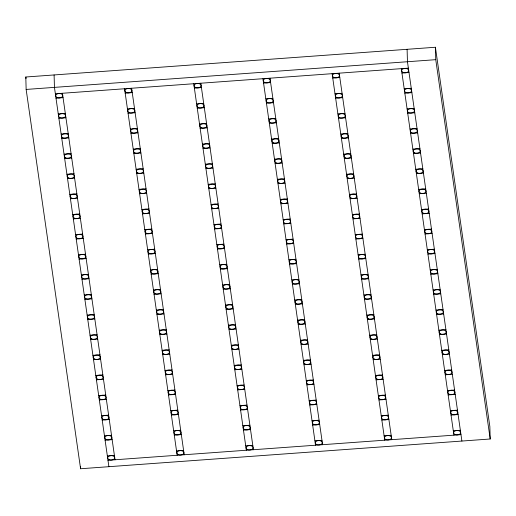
<?xml version="1.0" encoding="UTF-8"?>
<svg xmlns="http://www.w3.org/2000/svg" width="516" height="516" viewBox="0 0 516 516"><rect width="100%" height="100%" fill="white"/><g stroke="black" fill="none" stroke-linecap="round" stroke-linejoin="round"><path stroke-width="0.77" d="M25.8 77.007L435.407 47.253L489.852 426.564L490.2 438.993L80.593 468.747L26.148 89.436L25.8 77.007L26.026 78.6M26.148 89.436L435.756 59.675L490.2 438.993M55.367 93.783L408.375 68.138M55.992 98.169L63.055 97.653M125.182 93.138L132.244 92.628M194.377 88.113L201.434 87.604M263.566 83.089L270.623 82.573M332.755 78.064L339.812 77.548M401.945 73.033L409.001 72.524M58.25 113.901L65.313 113.385M127.446 108.876L134.502 108.36M196.635 103.845L203.691 103.335M265.824 98.82L272.88 98.311M335.013 93.796L342.069 93.28M404.202 88.765L411.258 88.255M58.882 118.287L65.938 117.771M128.071 113.256L135.127 112.746M197.26 108.231L204.323 107.721M266.45 103.206L273.512 102.69M335.645 98.182L342.701 97.666M404.834 93.151L411.891 92.641M61.14 134.018L68.196 133.502M130.329 128.994L137.385 128.478M199.518 123.963L206.581 123.453M268.713 118.938L275.77 118.428M337.903 113.913L344.959 113.397M407.092 108.889L414.148 108.373M61.772 138.404L68.828 137.888M130.961 133.373L138.017 132.864M200.15 128.349L207.206 127.839M269.339 123.324L276.395 122.808M338.528 118.299L345.591 117.783M407.717 113.268L414.78 112.759M64.029 154.136L71.085 153.62M133.218 149.111L140.275 148.595M202.407 144.08L209.464 143.571M271.597 139.056L278.653 138.546M340.786 134.031L347.849 133.515M409.981 129.006L417.038 128.49M64.655 158.522L71.718 158.006M133.85 153.491L140.907 152.981M203.04 148.466L210.096 147.957M272.229 143.442L279.285 142.926M341.418 138.417L348.474 137.901M410.607 133.386L417.663 132.876M66.919 174.253L73.975 173.744M136.108 169.229L143.164 168.713M205.297 164.198L212.353 163.688M274.486 159.173L281.543 158.664M343.675 154.149L350.732 153.633M412.865 149.124L419.921 148.608M67.544 178.639L74.601 178.123M136.734 173.615L143.79 173.099M205.923 168.584L212.985 168.074M275.118 163.559L282.175 163.05M344.307 158.535L351.364 158.019M413.497 153.504L420.553 152.994M69.802 194.371L76.858 193.861M138.991 189.346L146.054 188.83M208.187 184.322L215.243 183.806M277.376 179.291L284.432 178.781M346.565 174.266L353.621 173.75M415.754 169.242L422.81 168.726M70.434 198.757L77.49 198.241M139.623 193.732L146.679 193.216M208.812 188.701L215.869 188.192M278.001 183.677L285.058 183.167M347.191 178.652L354.253 178.136M416.386 173.621L423.442 173.112M72.692 214.488L79.748 213.979M141.881 209.464L148.937 208.948M211.07 204.439L218.126 203.923M280.259 199.408L287.322 198.899M349.455 194.384L356.511 193.874M418.644 189.359L425.7 188.843M73.324 218.874L80.38 218.358M142.513 213.85L149.569 213.334M211.702 208.819L218.758 208.309M280.891 203.794L287.947 203.285M350.08 198.77L357.137 198.254M419.269 193.745L426.332 193.229M75.581 234.606L82.637 234.096M144.77 229.581L151.827 229.065M213.959 224.557L221.016 224.041M283.149 219.526L290.205 219.016M352.338 214.501L359.394 213.992M421.527 209.477L428.59 208.961M76.207 238.992L83.263 238.476M145.396 233.967L152.459 233.451M214.591 228.936L221.648 228.427M283.781 223.912L290.837 223.402M352.97 218.887L360.026 218.371M422.159 213.863L429.215 213.347M78.464 254.723L85.527 254.214M147.66 249.699L154.716 249.183M216.849 244.674L223.905 244.158M286.038 239.643L293.094 239.134M355.227 234.619L362.284 234.109M424.416 229.594L431.473 229.078M79.096 259.109L86.153 258.6M148.286 254.085L155.342 253.569M217.475 249.054L224.531 248.544M286.664 244.029L293.727 243.52M355.859 239.005L362.916 238.489M425.049 233.98L432.105 233.464M81.354 274.841L88.41 274.331M150.543 269.816L157.599 269.307M219.732 264.792L226.795 264.276M288.928 259.761L295.984 259.251M358.117 254.736L365.173 254.227M427.306 249.712L434.362 249.196M81.986 279.227L89.042 278.717M151.175 274.202L158.231 273.686M220.364 269.178L227.421 268.662M289.553 264.147L296.61 263.637M358.743 259.122L365.799 258.606M427.932 254.098L434.994 253.582M84.243 294.959L91.3 294.449M153.433 289.934L160.489 289.424M222.622 284.909L229.678 284.393M291.811 279.878L298.867 279.369M361 274.854L368.063 274.344M430.196 269.829L437.252 269.313M84.869 299.345L91.932 298.835M154.065 294.32L161.121 293.804M223.254 289.295L230.31 288.779M292.443 284.264L299.499 283.755M361.632 279.24L368.688 278.73M430.821 274.215L437.878 273.699M87.133 315.076L94.189 314.567M156.322 310.051L163.379 309.542M225.511 305.027L232.568 304.511M294.7 300.002L301.757 299.486M363.89 294.971L370.946 294.462M433.079 289.947L440.135 289.431M87.759 319.462L94.815 318.952M156.948 314.438L164.004 313.921M226.137 309.413L233.2 308.897M295.333 304.382L302.389 303.872M364.522 299.357L371.578 298.848M433.711 294.333L440.767 293.817M90.016 335.194L97.073 334.684M159.205 330.169L166.268 329.66M228.401 325.145L235.457 324.629M297.59 320.12L304.646 319.604M366.779 315.089L373.836 314.579M435.968 310.064L443.025 309.555M90.648 339.58L97.705 339.07M159.837 334.555L166.894 334.039M229.027 329.531L236.083 329.014M298.216 324.5L305.272 323.99M367.405 319.475L374.468 318.965M436.601 314.45L443.657 313.934M92.906 355.311L99.962 354.802M162.095 350.287L169.151 349.777M231.284 345.262L238.34 344.746M300.473 340.238L307.536 339.722M369.669 335.207L376.725 334.697M438.858 330.182L445.914 329.672M93.538 359.697L100.594 359.188M162.727 354.673L169.783 354.157M231.916 349.648L238.972 349.132M301.105 344.617L308.162 344.108M370.295 339.593L377.351 339.083M439.484 334.568L446.54 334.052M95.795 375.435L102.852 374.919M164.985 370.404L172.041 369.895M234.174 365.38L241.23 364.864M303.363 360.355L310.419 359.839M372.552 355.324L379.608 354.815M441.741 350.3L448.804 349.79M96.421 379.815L103.477 379.305M165.61 374.79L172.673 374.281M234.806 369.766L241.862 369.25M303.995 364.735L311.051 364.225M373.184 359.71L380.24 359.2M442.373 354.685L449.43 354.17M98.679 395.553L105.741 395.037M167.874 390.522L174.93 390.012M237.063 385.497L244.12 384.988M306.252 380.473L313.309 379.957M375.442 375.442L382.498 374.932M444.631 370.417L451.687 369.908M99.311 399.932L106.367 399.423M168.5 394.908L175.556 394.398M237.689 389.883L244.745 389.367M306.878 384.859L313.941 384.343M376.074 379.828L383.13 379.318M445.263 374.803L452.319 374.287M101.568 415.67L108.624 415.154M170.757 410.639L177.814 410.13M239.946 405.615L247.009 405.105M309.142 400.59L316.198 400.074M378.331 395.559L385.387 395.05M447.52 390.535L454.577 390.025M102.2 420.05L109.257 419.54M171.389 415.025L178.446 414.516M240.579 410.001L247.635 409.485M309.768 404.976L316.824 404.46M378.957 399.945L386.013 399.436M448.146 394.921L455.209 394.411M104.458 435.788L111.514 435.272M173.647 430.757L180.703 430.247M242.836 425.732L249.892 425.223M312.025 420.708L319.082 420.192M381.214 415.683L388.277 415.167M450.41 410.652L457.466 410.143M105.083 440.167L112.146 439.658M174.279 435.143L181.335 434.633M243.468 430.118L250.524 429.602M312.657 425.094L319.714 424.578M381.846 420.063L388.903 419.553M451.036 415.038L458.092 414.529M107.347 455.905L114.404 455.389M176.536 450.874L183.593 450.365M245.726 445.85L252.782 445.34M314.915 440.825L321.971 440.309M384.104 435.801L391.16 435.285M453.293 430.77L460.349 430.26M107.973 460.285L460.982 434.646M461.904 441.051L407.453 61.733L407.105 49.304M401.313 68.647L453.925 435.156M339.186 73.162L391.792 439.671M332.123 73.678L384.736 440.18M269.991 78.193L322.603 444.695M262.934 78.703L315.547 445.211M200.801 83.218L253.414 449.72M193.745 83.727L246.351 450.236M131.612 88.242L184.218 454.751M124.556 88.758L177.162 455.26M62.423 93.267L115.029 459.775M108.895 466.696L54.444 87.378L54.096 74.949M435.407 47.253L435.756 59.675M80.528 466.419L80.593 468.747M402.886 72.317A3.541 2.206 -1.6 0 0 408.646 70.905A3.541 2.206 -1.6 0 0 403.944 68.538A3.541 2.206 -1.6 0 0 402.886 72.317M333.697 77.342A3.541 2.206 -1.6 0 0 339.457 75.929A3.541 2.206 -1.6 0 0 334.749 73.562A3.541 2.206 -1.6 0 0 333.697 77.342M264.508 82.373A3.541 2.206 -1.6 0 0 270.268 80.96A3.541 2.206 -1.6 0 0 265.559 78.587A3.541 2.206 -1.6 0 0 264.508 82.373M195.319 87.398A3.541 2.206 -1.6 0 0 201.079 85.985A3.541 2.206 -1.6 0 0 196.37 83.611A3.541 2.206 -1.6 0 0 195.319 87.398M126.123 92.422A3.541 2.206 -1.6 0 0 131.89 91.01A3.541 2.206 -1.6 0 0 127.181 88.642A3.541 2.206 -1.6 0 0 126.123 92.422M56.934 97.447A3.541 2.206 -1.6 0 0 62.7 96.041A3.541 2.206 -1.6 0 0 57.992 93.667A3.541 2.206 -1.6 0 0 56.934 97.447M405.776 92.435A3.541 2.206 -1.6 0 0 411.536 91.022A3.541 2.206 -1.6 0 0 406.827 88.655A3.541 2.206 -1.6 0 0 405.776 92.435M336.587 97.46A3.541 2.206 -1.6 0 0 342.347 96.053A3.541 2.206 -1.6 0 0 337.638 93.68A3.541 2.206 -1.6 0 0 336.587 97.46M267.391 102.491A3.541 2.206 -1.6 0 0 273.158 101.078A3.541 2.206 -1.6 0 0 268.449 98.704A3.541 2.206 -1.6 0 0 267.391 102.491M198.202 107.515A3.541 2.206 -1.6 0 0 203.968 106.103A3.541 2.206 -1.6 0 0 199.26 103.729A3.541 2.206 -1.6 0 0 198.202 107.515M129.013 112.54A3.541 2.206 -1.6 0 0 134.779 111.127A3.541 2.206 -1.6 0 0 130.071 108.76A3.541 2.206 -1.6 0 0 129.013 112.54M59.824 117.564A3.541 2.206 -1.6 0 0 65.584 116.158A3.541 2.206 -1.6 0 0 60.882 113.784A3.541 2.206 -1.6 0 0 59.824 117.564M408.659 112.553A3.541 2.206 -1.6 0 0 414.425 111.14A3.541 2.206 -1.6 0 0 409.717 108.773A3.541 2.206 -1.6 0 0 408.659 112.553M339.47 117.577A3.541 2.206 -1.6 0 0 345.236 116.171A3.541 2.206 -1.6 0 0 340.528 113.797A3.541 2.206 -1.6 0 0 339.47 117.577M270.281 122.608A3.541 2.206 -1.6 0 0 276.047 121.196A3.541 2.206 -1.6 0 0 271.339 118.822A3.541 2.206 -1.6 0 0 270.281 122.608M201.092 127.633A3.541 2.206 -1.6 0 0 206.851 126.22A3.541 2.206 -1.6 0 0 202.149 123.853A3.541 2.206 -1.6 0 0 201.092 127.633M131.903 132.657A3.541 2.206 -1.6 0 0 137.662 131.245A3.541 2.206 -1.6 0 0 132.954 128.877A3.541 2.206 -1.6 0 0 131.903 132.657M62.713 137.688A3.541 2.206 -1.6 0 0 68.473 136.276A3.541 2.206 -1.6 0 0 63.765 133.902A3.541 2.206 -1.6 0 0 62.713 137.688M411.549 132.67A3.541 2.206 -1.6 0 0 417.315 131.257A3.541 2.206 -1.6 0 0 412.607 128.89A3.541 2.206 -1.6 0 0 411.549 132.67M342.36 137.695A3.541 2.206 -1.6 0 0 348.119 136.288A3.541 2.206 -1.6 0 0 343.417 133.915A3.541 2.206 -1.6 0 0 342.36 137.695M273.17 142.726A3.541 2.206 -1.6 0 0 278.93 141.313A3.541 2.206 -1.6 0 0 274.222 138.939A3.541 2.206 -1.6 0 0 273.17 142.726M203.981 147.75A3.541 2.206 -1.6 0 0 209.741 146.338A3.541 2.206 -1.6 0 0 205.033 143.97A3.541 2.206 -1.6 0 0 203.981 147.75M134.792 152.775A3.541 2.206 -1.6 0 0 140.552 151.362A3.541 2.206 -1.6 0 0 135.843 148.995A3.541 2.206 -1.6 0 0 134.792 152.775M65.597 157.806A3.541 2.206 -1.6 0 0 71.363 156.393A3.541 2.206 -1.6 0 0 66.654 154.02A3.541 2.206 -1.6 0 0 65.597 157.806M414.438 152.788A3.541 2.206 -1.6 0 0 420.198 151.375A3.541 2.206 -1.6 0 0 415.49 149.008A3.541 2.206 -1.6 0 0 414.438 152.788M345.249 157.819A3.541 2.206 -1.6 0 0 351.009 156.406A3.541 2.206 -1.6 0 0 346.3 154.032A3.541 2.206 -1.6 0 0 345.249 157.819M276.06 162.843A3.541 2.206 -1.6 0 0 281.82 161.431A3.541 2.206 -1.6 0 0 277.111 159.057A3.541 2.206 -1.6 0 0 276.06 162.843M206.864 167.868A3.541 2.206 -1.6 0 0 212.631 166.455A3.541 2.206 -1.6 0 0 207.922 164.088A3.541 2.206 -1.6 0 0 206.864 167.868M137.675 172.892A3.541 2.206 -1.6 0 0 143.442 171.48A3.541 2.206 -1.6 0 0 138.733 169.113A3.541 2.206 -1.6 0 0 137.675 172.892M68.486 177.923A3.541 2.206 -1.6 0 0 74.252 176.511A3.541 2.206 -1.6 0 0 69.544 174.137A3.541 2.206 -1.6 0 0 68.486 177.923M417.328 172.905A3.541 2.206 -1.6 0 0 423.088 171.493A3.541 2.206 -1.6 0 0 418.379 169.125A3.541 2.206 -1.6 0 0 417.328 172.905M348.132 177.936A3.541 2.206 -1.6 0 0 353.899 176.524A3.541 2.206 -1.6 0 0 349.19 174.15A3.541 2.206 -1.6 0 0 348.132 177.936M278.943 182.961A3.541 2.206 -1.6 0 0 284.709 181.548A3.541 2.206 -1.6 0 0 280.001 179.175A3.541 2.206 -1.6 0 0 278.943 182.961M209.754 187.985A3.541 2.206 -1.6 0 0 215.52 186.573A3.541 2.206 -1.6 0 0 210.812 184.206A3.541 2.206 -1.6 0 0 209.754 187.985M140.565 193.01A3.541 2.206 -1.6 0 0 146.325 191.604A3.541 2.206 -1.6 0 0 141.623 189.23A3.541 2.206 -1.6 0 0 140.565 193.01M71.376 198.041A3.541 2.206 -1.6 0 0 77.136 196.628A3.541 2.206 -1.6 0 0 72.427 194.255A3.541 2.206 -1.6 0 0 71.376 198.041M420.211 193.023A3.541 2.206 -1.6 0 0 425.977 191.61A3.541 2.206 -1.6 0 0 421.269 189.243A3.541 2.206 -1.6 0 0 420.211 193.023M351.022 198.054A3.541 2.206 -1.6 0 0 356.788 196.641A3.541 2.206 -1.6 0 0 352.08 194.268A3.541 2.206 -1.6 0 0 351.022 198.054M281.833 203.078A3.541 2.206 -1.6 0 0 287.593 201.666A3.541 2.206 -1.6 0 0 282.891 199.292A3.541 2.206 -1.6 0 0 281.833 203.078M212.644 208.103A3.541 2.206 -1.6 0 0 218.403 206.69A3.541 2.206 -1.6 0 0 213.695 204.323A3.541 2.206 -1.6 0 0 212.644 208.103M143.454 213.127A3.541 2.206 -1.6 0 0 149.214 211.721A3.541 2.206 -1.6 0 0 144.506 209.348A3.541 2.206 -1.6 0 0 143.454 213.127M74.265 218.158A3.541 2.206 -1.6 0 0 80.025 216.746A3.541 2.206 -1.6 0 0 75.317 214.372A3.541 2.206 -1.6 0 0 74.265 218.158M423.101 213.14A3.541 2.206 -1.6 0 0 428.861 211.734A3.541 2.206 -1.6 0 0 424.158 209.361A3.541 2.206 -1.6 0 0 423.101 213.14M353.912 218.171A3.541 2.206 -1.6 0 0 359.671 216.759A3.541 2.206 -1.6 0 0 354.963 214.385A3.541 2.206 -1.6 0 0 353.912 218.171M284.722 223.196A3.541 2.206 -1.6 0 0 290.482 221.783A3.541 2.206 -1.6 0 0 285.774 219.41A3.541 2.206 -1.6 0 0 284.722 223.196M215.533 228.22A3.541 2.206 -1.6 0 0 221.293 226.808A3.541 2.206 -1.6 0 0 216.585 224.441A3.541 2.206 -1.6 0 0 215.533 228.22M146.338 233.245A3.541 2.206 -1.6 0 0 152.104 231.839A3.541 2.206 -1.6 0 0 147.395 229.465A3.541 2.206 -1.6 0 0 146.338 233.245M77.148 238.276A3.541 2.206 -1.6 0 0 82.915 236.863A3.541 2.206 -1.6 0 0 78.206 234.49A3.541 2.206 -1.6 0 0 77.148 238.276M425.99 233.258A3.541 2.206 -1.6 0 0 431.75 231.852A3.541 2.206 -1.6 0 0 427.042 229.478A3.541 2.206 -1.6 0 0 425.99 233.258M356.801 238.289A3.541 2.206 -1.6 0 0 362.561 236.876A3.541 2.206 -1.6 0 0 357.852 234.503A3.541 2.206 -1.6 0 0 356.801 238.289M287.606 243.313A3.541 2.206 -1.6 0 0 293.372 241.901A3.541 2.206 -1.6 0 0 288.663 239.534A3.541 2.206 -1.6 0 0 287.606 243.313M218.416 248.338A3.541 2.206 -1.6 0 0 224.183 246.925A3.541 2.206 -1.6 0 0 219.474 244.558A3.541 2.206 -1.6 0 0 218.416 248.338M149.227 253.369A3.541 2.206 -1.6 0 0 154.994 251.956A3.541 2.206 -1.6 0 0 150.285 249.583A3.541 2.206 -1.6 0 0 149.227 253.369M80.038 258.393A3.541 2.206 -1.6 0 0 85.798 256.981A3.541 2.206 -1.6 0 0 81.096 254.607A3.541 2.206 -1.6 0 0 80.038 258.393M428.873 253.375A3.541 2.206 -1.6 0 0 434.64 251.969A3.541 2.206 -1.6 0 0 429.931 249.596A3.541 2.206 -1.6 0 0 428.873 253.375M359.684 258.406A3.541 2.206 -1.6 0 0 365.451 256.994A3.541 2.206 -1.6 0 0 360.742 254.62A3.541 2.206 -1.6 0 0 359.684 258.406M290.495 263.431A3.541 2.206 -1.6 0 0 296.261 262.018A3.541 2.206 -1.6 0 0 291.553 259.651A3.541 2.206 -1.6 0 0 290.495 263.431M221.306 268.455A3.541 2.206 -1.6 0 0 227.066 267.043A3.541 2.206 -1.6 0 0 222.364 264.676A3.541 2.206 -1.6 0 0 221.306 268.455M152.117 273.486A3.541 2.206 -1.6 0 0 157.877 272.074A3.541 2.206 -1.6 0 0 153.168 269.7A3.541 2.206 -1.6 0 0 152.117 273.486M82.928 278.511A3.541 2.206 -1.6 0 0 88.688 277.098A3.541 2.206 -1.6 0 0 83.979 274.725A3.541 2.206 -1.6 0 0 82.928 278.511M431.763 273.499A3.541 2.206 -1.6 0 0 437.529 272.087A3.541 2.206 -1.6 0 0 432.821 269.713A3.541 2.206 -1.6 0 0 431.763 273.499M362.574 278.524A3.541 2.206 -1.6 0 0 368.334 277.111A3.541 2.206 -1.6 0 0 363.632 274.738A3.541 2.206 -1.6 0 0 362.574 278.524M293.385 283.548A3.541 2.206 -1.6 0 0 299.145 282.136A3.541 2.206 -1.6 0 0 294.436 279.769A3.541 2.206 -1.6 0 0 293.385 283.548M224.196 288.573A3.541 2.206 -1.6 0 0 229.955 287.16A3.541 2.206 -1.6 0 0 225.247 284.793A3.541 2.206 -1.6 0 0 224.196 288.573M155.006 293.604A3.541 2.206 -1.6 0 0 160.766 292.191A3.541 2.206 -1.6 0 0 156.058 289.818A3.541 2.206 -1.6 0 0 155.006 293.604M85.811 298.629A3.541 2.206 -1.6 0 0 91.577 297.216A3.541 2.206 -1.6 0 0 86.869 294.842A3.541 2.206 -1.6 0 0 85.811 298.629M434.653 293.617A3.541 2.206 -1.6 0 0 440.412 292.204A3.541 2.206 -1.6 0 0 435.704 289.831A3.541 2.206 -1.6 0 0 434.653 293.617M365.463 298.641A3.541 2.206 -1.6 0 0 371.223 297.229A3.541 2.206 -1.6 0 0 366.515 294.855A3.541 2.206 -1.6 0 0 365.463 298.641M296.274 303.666A3.541 2.206 -1.6 0 0 302.034 302.253A3.541 2.206 -1.6 0 0 297.326 299.886A3.541 2.206 -1.6 0 0 296.274 303.666M227.079 308.691A3.541 2.206 -1.6 0 0 232.845 307.284A3.541 2.206 -1.6 0 0 228.137 304.911A3.541 2.206 -1.6 0 0 227.079 308.691M157.89 313.722A3.541 2.206 -1.6 0 0 163.656 312.309A3.541 2.206 -1.6 0 0 158.947 309.935A3.541 2.206 -1.6 0 0 157.89 313.722M88.7 318.746A3.541 2.206 -1.6 0 0 94.467 317.334A3.541 2.206 -1.6 0 0 89.758 314.96A3.541 2.206 -1.6 0 0 88.7 318.746M437.542 313.734A3.541 2.206 -1.6 0 0 443.302 312.322A3.541 2.206 -1.6 0 0 438.594 309.948A3.541 2.206 -1.6 0 0 437.542 313.734M368.347 318.759A3.541 2.206 -1.6 0 0 374.113 317.346A3.541 2.206 -1.6 0 0 369.404 314.973A3.541 2.206 -1.6 0 0 368.347 318.759M299.157 323.784A3.541 2.206 -1.6 0 0 304.924 322.371A3.541 2.206 -1.6 0 0 300.215 320.004A3.541 2.206 -1.6 0 0 299.157 323.784M229.968 328.808A3.541 2.206 -1.6 0 0 235.735 327.402A3.541 2.206 -1.6 0 0 231.026 325.028A3.541 2.206 -1.6 0 0 229.968 328.808M160.779 333.839A3.541 2.206 -1.6 0 0 166.539 332.427A3.541 2.206 -1.6 0 0 161.837 330.053A3.541 2.206 -1.6 0 0 160.779 333.839M91.59 338.864A3.541 2.206 -1.6 0 0 97.35 337.451A3.541 2.206 -1.6 0 0 92.641 335.084A3.541 2.206 -1.6 0 0 91.59 338.864M440.425 333.852A3.541 2.206 -1.6 0 0 446.192 332.439A3.541 2.206 -1.6 0 0 441.483 330.066A3.541 2.206 -1.6 0 0 440.425 333.852M371.236 338.877A3.541 2.206 -1.6 0 0 377.002 337.464A3.541 2.206 -1.6 0 0 372.294 335.09A3.541 2.206 -1.6 0 0 371.236 338.877M302.047 343.901A3.541 2.206 -1.6 0 0 307.807 342.489A3.541 2.206 -1.6 0 0 303.105 340.121A3.541 2.206 -1.6 0 0 302.047 343.901M232.858 348.932A3.541 2.206 -1.6 0 0 238.618 347.52A3.541 2.206 -1.6 0 0 233.909 345.146A3.541 2.206 -1.6 0 0 232.858 348.932M163.669 353.957A3.541 2.206 -1.6 0 0 169.429 352.544A3.541 2.206 -1.6 0 0 164.72 350.171A3.541 2.206 -1.6 0 0 163.669 353.957M94.48 358.981A3.541 2.206 -1.6 0 0 100.239 357.569A3.541 2.206 -1.6 0 0 95.531 355.202A3.541 2.206 -1.6 0 0 94.48 358.981M443.315 353.97A3.541 2.206 -1.6 0 0 449.075 352.557A3.541 2.206 -1.6 0 0 444.373 350.183A3.541 2.206 -1.6 0 0 443.315 353.97M374.126 358.994A3.541 2.206 -1.6 0 0 379.886 357.582A3.541 2.206 -1.6 0 0 375.177 355.214A3.541 2.206 -1.6 0 0 374.126 358.994M304.937 364.019A3.541 2.206 -1.6 0 0 310.697 362.606A3.541 2.206 -1.6 0 0 305.988 360.239A3.541 2.206 -1.6 0 0 304.937 364.019M235.748 369.05A3.541 2.206 -1.6 0 0 241.507 367.637A3.541 2.206 -1.6 0 0 236.799 365.263A3.541 2.206 -1.6 0 0 235.748 369.05M166.552 374.074A3.541 2.206 -1.6 0 0 172.318 372.662A3.541 2.206 -1.6 0 0 167.61 370.288A3.541 2.206 -1.6 0 0 166.552 374.074M97.363 379.099A3.541 2.206 -1.6 0 0 103.129 377.686A3.541 2.206 -1.6 0 0 98.421 375.319A3.541 2.206 -1.6 0 0 97.363 379.099M446.205 374.087A3.541 2.206 -1.6 0 0 451.964 372.675A3.541 2.206 -1.6 0 0 447.256 370.301A3.541 2.206 -1.6 0 0 446.205 374.087M377.015 379.112A3.541 2.206 -1.6 0 0 382.775 377.699A3.541 2.206 -1.6 0 0 378.067 375.332A3.541 2.206 -1.6 0 0 377.015 379.112M307.82 384.136A3.541 2.206 -1.6 0 0 313.586 382.724A3.541 2.206 -1.6 0 0 308.878 380.357A3.541 2.206 -1.6 0 0 307.82 384.136M238.631 389.167A3.541 2.206 -1.6 0 0 244.397 387.755A3.541 2.206 -1.6 0 0 239.688 385.381A3.541 2.206 -1.6 0 0 238.631 389.167M169.441 394.192A3.541 2.206 -1.6 0 0 175.208 392.779A3.541 2.206 -1.6 0 0 170.499 390.406A3.541 2.206 -1.6 0 0 169.441 394.192M100.252 399.216A3.541 2.206 -1.6 0 0 106.012 397.804A3.541 2.206 -1.6 0 0 101.31 395.437A3.541 2.206 -1.6 0 0 100.252 399.216M449.088 394.205A3.541 2.206 -1.6 0 0 454.854 392.792A3.541 2.206 -1.6 0 0 450.145 390.418A3.541 2.206 -1.6 0 0 449.088 394.205M379.899 399.229A3.541 2.206 -1.6 0 0 385.665 397.817A3.541 2.206 -1.6 0 0 380.956 395.45A3.541 2.206 -1.6 0 0 379.899 399.229M310.709 404.254A3.541 2.206 -1.6 0 0 316.476 402.848A3.541 2.206 -1.6 0 0 311.767 400.474A3.541 2.206 -1.6 0 0 310.709 404.254M241.52 409.285A3.541 2.206 -1.6 0 0 247.28 407.872A3.541 2.206 -1.6 0 0 242.578 405.499A3.541 2.206 -1.6 0 0 241.52 409.285M172.331 414.309A3.541 2.206 -1.6 0 0 178.091 412.897A3.541 2.206 -1.6 0 0 173.382 410.523A3.541 2.206 -1.6 0 0 172.331 414.309M103.142 419.334A3.541 2.206 -1.6 0 0 108.902 417.921A3.541 2.206 -1.6 0 0 104.193 415.554A3.541 2.206 -1.6 0 0 103.142 419.334M451.977 414.322A3.541 2.206 -1.6 0 0 457.744 412.91A3.541 2.206 -1.6 0 0 453.035 410.536A3.541 2.206 -1.6 0 0 451.977 414.322M382.788 419.347A3.541 2.206 -1.6 0 0 388.548 417.934A3.541 2.206 -1.6 0 0 383.846 415.567A3.541 2.206 -1.6 0 0 382.788 419.347M313.599 424.371A3.541 2.206 -1.6 0 0 319.359 422.965A3.541 2.206 -1.6 0 0 314.65 420.592A3.541 2.206 -1.6 0 0 313.599 424.371M244.41 429.402A3.541 2.206 -1.6 0 0 250.17 427.99A3.541 2.206 -1.6 0 0 245.461 425.616A3.541 2.206 -1.6 0 0 244.41 429.402M175.221 434.427A3.541 2.206 -1.6 0 0 180.981 433.014A3.541 2.206 -1.6 0 0 176.272 430.647A3.541 2.206 -1.6 0 0 175.221 434.427M106.025 439.451A3.541 2.206 -1.6 0 0 111.791 438.039A3.541 2.206 -1.6 0 0 107.083 435.672A3.541 2.206 -1.6 0 0 106.025 439.451M454.867 434.44A3.541 2.206 -1.6 0 0 460.627 433.027A3.541 2.206 -1.6 0 0 455.918 430.654A3.541 2.206 -1.6 0 0 454.867 434.44M385.678 439.464A3.541 2.206 -1.6 0 0 391.438 438.052A3.541 2.206 -1.6 0 0 386.729 435.685A3.541 2.206 -1.6 0 0 385.678 439.464M316.489 444.489A3.541 2.206 -1.6 0 0 322.248 443.083A3.541 2.206 -1.6 0 0 317.54 440.709A3.541 2.206 -1.6 0 0 316.489 444.489M247.293 449.52A3.541 2.206 -1.6 0 0 253.059 448.107A3.541 2.206 -1.6 0 0 248.351 445.734A3.541 2.206 -1.6 0 0 247.293 449.52M178.104 454.544A3.541 2.206 -1.6 0 0 183.87 453.132A3.541 2.206 -1.6 0 0 179.162 450.765A3.541 2.206 -1.6 0 0 178.104 454.544M108.915 459.569A3.541 2.206 -1.6 0 0 114.681 458.156A3.541 2.206 -1.6 0 0 109.972 455.789A3.541 2.206 -1.6 0 0 108.915 459.569"/></g></svg>
